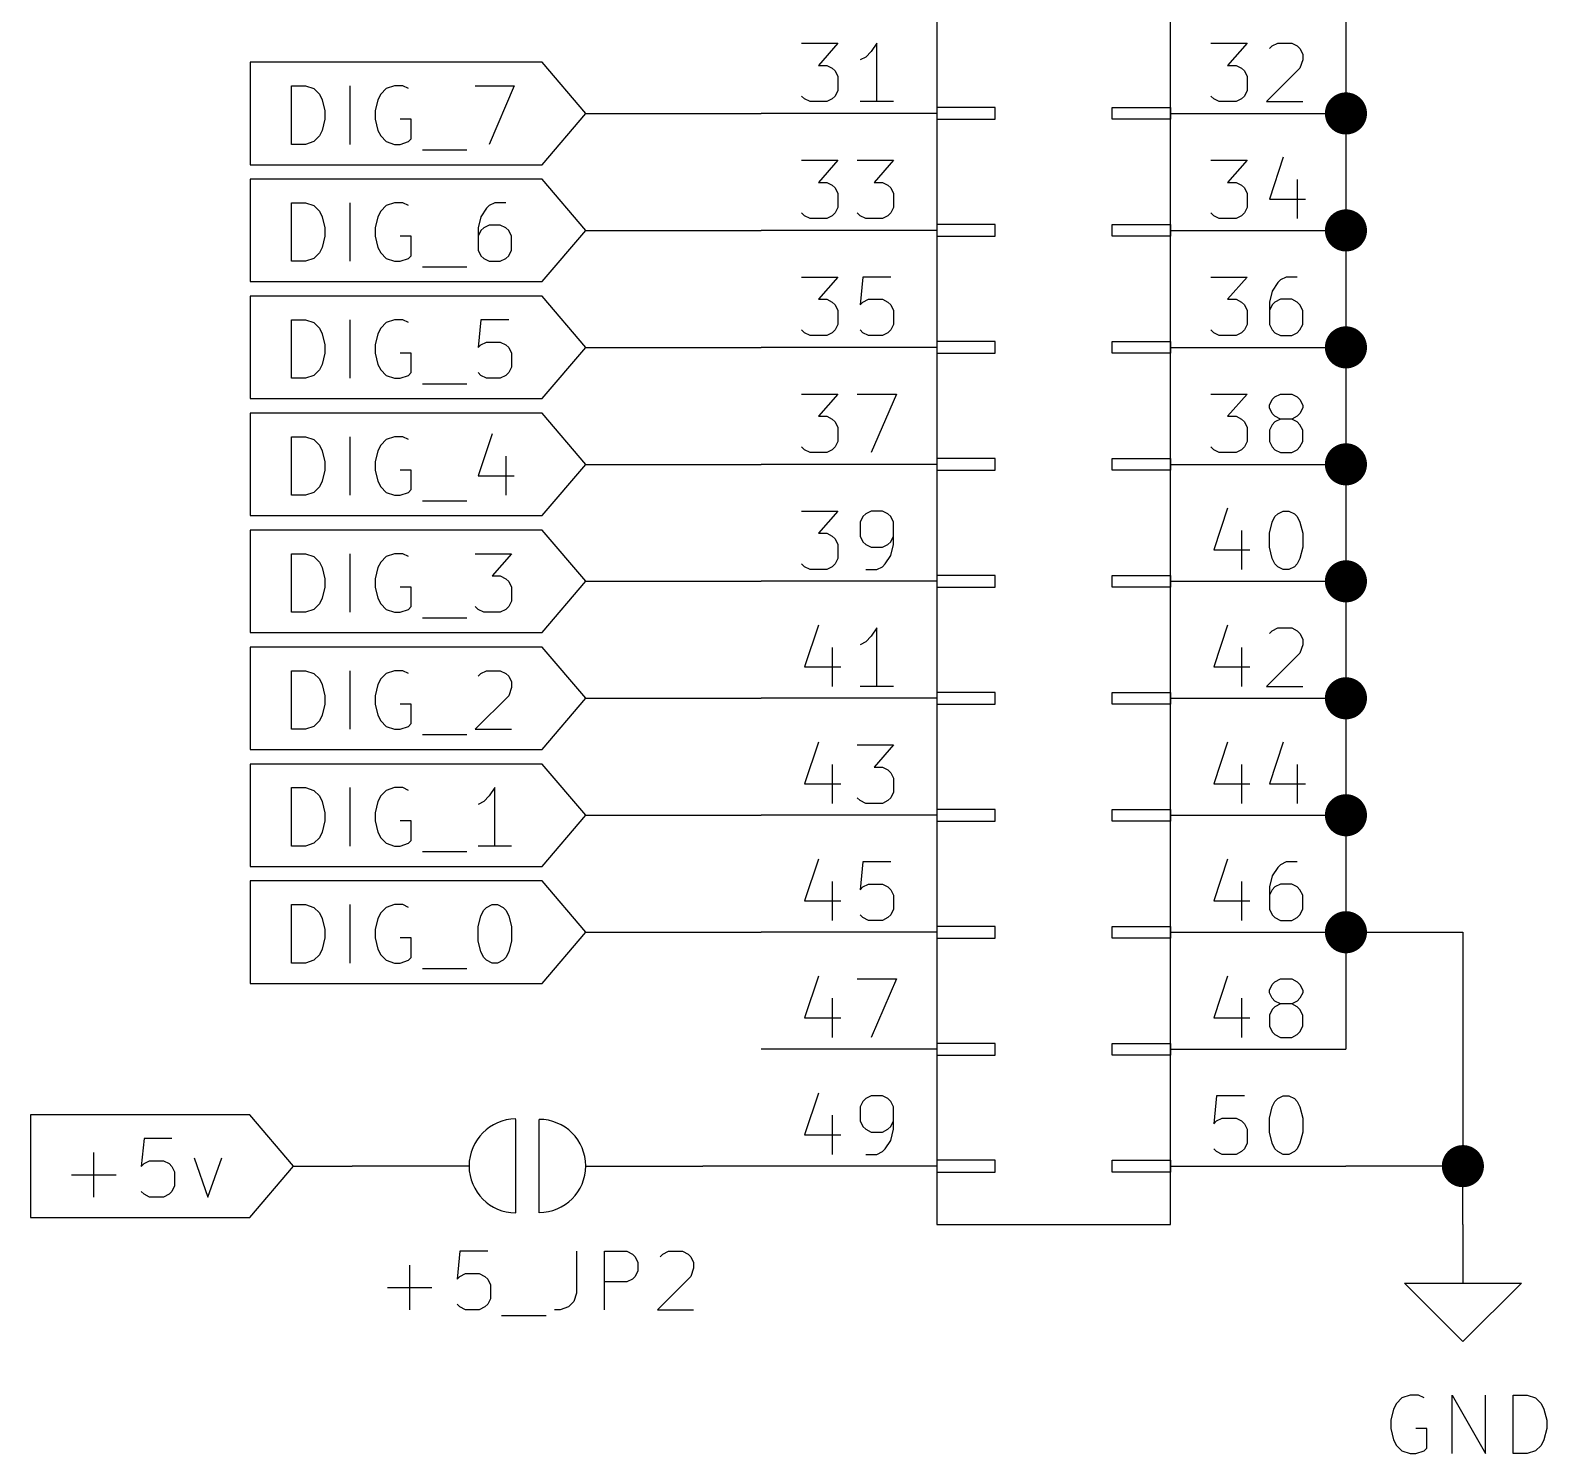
# Model space of a CAD drawing. Extents: x 0.4 to 16.1, y -11.3 to -0.4.
# Drawn here: x 10.565 to 11.862, y -3.956 to -2.739 of the extents above; entities that cross this region are included whole.
import ezdxf

# ---------------------------------------------------------------- set-up
doc = ezdxf.new("R2010")
doc.units = 0
doc.header["$MEASUREMENT"] = 0
for name, color, linetype in [('CYAN2', 4, 'CONTINUOUS'), ('GREEN3', 91, 'CONTINUOUS'), ('LYELLOW', 51, 'CONTINUOUS'), ('RED2', 1, 'CONTINUOUS'), ('RED3', 11, 'CONTINUOUS')]:
    doc.layers.add(name, color=color, linetype=linetype)

msp = doc.modelspace()

# ---------------------------------------------------------------- linework, layer by layer
at = {"layer": 'CYAN2', "linetype": 'CONTINUOUS'}
for p, q in [((10.9321, -3.7828), (10.9298, -3.8066)), ((10.956, -3.7828), (10.9321, -3.7828)), ((11.0321, -3.7828), (11.0321, -3.8185)), ((11.0559, -3.8328), (11.0559, -3.7828)), ((11.0559, -3.7828), (11.075, -3.7828)), ((11.075, -3.7828), (11.0798, -3.7852)), ((11.0798, -3.7852), (11.0821, -3.7876)), ((11.1036, -3.7876), (11.1059, -3.7852)), ((11.1059, -3.7852), (11.1107, -3.7828)), ((11.1107, -3.7828), (11.1226, -3.7828)), ((11.1226, -3.7828), (11.1274, -3.7852)), ((11.1274, -3.7852), (11.1298, -3.7876)), ((10.8893, -3.8328), (10.8893, -3.7947)), ((11.0821, -3.7876), (11.0845, -3.7923)), ((11.0845, -3.7995), (11.0821, -3.8042)), ((11.0845, -3.7923), (11.0845, -3.7995)), ((11.1298, -3.7876), (11.1321, -3.7923)), ((11.1321, -3.7971), (11.1298, -3.8042)), ((11.1321, -3.7923), (11.1321, -3.7971)), ((10.9298, -3.8066), (10.9321, -3.8042)), ((10.9321, -3.8042), (10.9369, -3.8018)), ((10.9369, -3.8018), (10.9488, -3.8018)), ((10.9488, -3.8018), (10.9536, -3.8042)), ((10.9536, -3.8042), (10.956, -3.8066)), ((10.956, -3.8066), (10.9583, -3.8114)), ((10.9583, -3.8114), (10.9583, -3.8233)), ((11.075, -3.809), (11.0559, -3.809)), ((11.0798, -3.8066), (11.075, -3.809)), ((11.0821, -3.8042), (11.0798, -3.8066)), ((11.1298, -3.8042), (11.1012, -3.8328)), ((10.8702, -3.8138), (10.9083, -3.8138)), ((10.9583, -3.8233), (10.956, -3.828)), ((11.0321, -3.8185), (11.0298, -3.8257)), ((10.9321, -3.8304), (10.9298, -3.828)), ((10.9369, -3.8328), (10.9321, -3.8304)), ((10.9488, -3.8328), (10.9369, -3.8328)), ((10.9536, -3.8304), (10.9488, -3.8328)), ((10.956, -3.828), (10.9536, -3.8304)), ((10.9679, -3.8376), (11.006, -3.8376)), ((11.0179, -3.8328), (11.0131, -3.8328)), ((11.025, -3.8304), (11.0179, -3.8328)), ((11.0298, -3.8257), (11.025, -3.8304)), ((11.1012, -3.8328), (11.1321, -3.8328)), ((11.7331, -3.9129), (11.7307, -3.9177)), ((11.7379, -3.9082), (11.7331, -3.9129)), ((11.745, -3.9058), (11.7379, -3.9082)), ((11.7521, -3.9058), (11.745, -3.9058)), ((11.7569, -3.9082), (11.7521, -3.9058)), ((11.7807, -3.9558), (11.7807, -3.9058)), ((11.7807, -3.9058), (11.8093, -3.9558)), ((11.8093, -3.9558), (11.8093, -3.9058)), ((11.8331, -3.9558), (11.8331, -3.9058)), ((11.8331, -3.9058), (11.845, -3.9058)), ((11.845, -3.9058), (11.8521, -3.9082)), ((11.8521, -3.9082), (11.8569, -3.9129)), ((11.8569, -3.9129), (11.8593, -3.9177)), ((11.7307, -3.9177), (11.7283, -3.9272)), ((11.7283, -3.9272), (11.7283, -3.9344)), ((11.8593, -3.9177), (11.8617, -3.9272)), ((11.8617, -3.9272), (11.8617, -3.9344)), ((11.7283, -3.9344), (11.7307, -3.9439)), ((11.7593, -3.9344), (11.7498, -3.9344)), ((11.7593, -3.951), (11.7593, -3.9344)), ((11.8617, -3.9344), (11.8593, -3.9439)), ((11.7307, -3.9439), (11.7331, -3.9487)), ((11.7331, -3.9487), (11.7379, -3.9534)), ((11.7379, -3.9534), (11.745, -3.9558)), ((11.7498, -3.9558), (11.7569, -3.9534)), ((11.7569, -3.9534), (11.7593, -3.951)), ((11.8521, -3.9534), (11.845, -3.9558)), ((11.8569, -3.9487), (11.8521, -3.9534)), ((11.8593, -3.9439), (11.8569, -3.9487)), ((11.745, -3.9558), (11.7498, -3.9558)), ((11.845, -3.9558), (11.8331, -3.9558))]:
    msp.add_line(p, q, dxfattribs=at)
at = {"layer": 'GREEN3', "linetype": 'CONTINUOUS'}
for p, q in [((11.69, -2.71), (11.69, -2.81)), ((11.04, -2.81), (11.19, -2.81)), ((11.69, -2.81), (11.69, -2.91)), ((11.04, -2.91), (11.19, -2.91)), ((11.69, -2.91), (11.69, -3.01)), ((11.04, -3.01), (11.19, -3.01)), ((11.69, -3.01), (11.69, -3.11)), ((11.04, -3.11), (11.19, -3.11)), ((11.69, -3.11), (11.69, -3.21)), ((11.04, -3.21), (11.19, -3.21)), ((11.69, -3.21), (11.69, -3.31)), ((11.04, -3.31), (11.19, -3.31)), ((11.69, -3.31), (11.69, -3.41)), ((11.04, -3.41), (11.19, -3.41)), ((11.69, -3.41), (11.69, -3.51)), ((11.04, -3.51), (11.19, -3.51)), ((11.69, -3.51), (11.79, -3.51)), ((11.69, -3.51), (11.69, -3.61)), ((11.79, -3.51), (11.79, -3.71)), ((10.79, -3.71), (10.84, -3.71)), ((11.19, -3.71), (11.14, -3.71)), ((11.79, -3.71), (11.69, -3.71)), ((11.79, -3.76), (11.79, -3.71))]:
    msp.add_line(p, q, dxfattribs=at)
at = {"layer": 'GREEN3', "const_width": 0.018}
for points in [[(11.681, -2.81, 1), (11.699, -2.81, 1)], [(11.681, -2.91, 1), (11.699, -2.91, 1)], [(11.681, -3.01, 1), (11.699, -3.01, 1)], [(11.681, -3.11, 1), (11.699, -3.11, 1)], [(11.681, -3.21, 1), (11.699, -3.21, 1)], [(11.681, -3.31, 1), (11.699, -3.31, 1)], [(11.681, -3.41, 1), (11.699, -3.41, 1)], [(11.681, -3.51, 1), (11.699, -3.51, 1)], [(11.781, -3.71, 1), (11.799, -3.71, 1)]]:
    msp.add_lwpolyline(points, format="xyb", close=True, dxfattribs=at)
at = {"layer": 'LYELLOW', "linetype": 'CONTINUOUS'}
for p, q in [((11.34, -1.26), (11.34, -3.76)), ((11.54, -3.76), (11.54, -1.26)), ((11.34, -3.76), (11.54, -3.76))]:
    msp.add_line(p, q, dxfattribs=at)
at = {"layer": 'RED2', "linetype": 'CONTINUOUS'}
for p, q in [((11.34, -1.26), (11.34, -3.76)), ((11.54, -3.76), (11.54, -1.26)), ((11.0025, -2.7662), (10.753, -2.7662)), ((10.753, -2.7662), (10.753, -2.81)), ((11.04, -2.81), (11.0025, -2.7662)), ((10.7883, -2.8364), (10.7883, -2.7864)), ((10.7883, -2.7864), (10.8002, -2.7864)), ((10.8002, -2.7864), (10.8073, -2.7888)), ((10.8383, -2.8364), (10.8383, -2.7864)), ((10.8764, -2.7864), (10.8692, -2.7888)), ((10.8835, -2.7864), (10.8764, -2.7864)), ((10.8883, -2.7888), (10.8835, -2.7864)), ((10.9454, -2.7864), (10.9787, -2.7864)), ((10.9787, -2.7864), (10.9573, -2.8364)), ((10.8073, -2.7888), (10.8121, -2.7935)), ((10.8121, -2.7935), (10.8145, -2.7983)), ((10.8145, -2.7983), (10.8168, -2.8078)), ((10.8621, -2.7983), (10.8597, -2.8078)), ((10.8645, -2.7935), (10.8621, -2.7983)), ((10.8692, -2.7888), (10.8645, -2.7935)), ((10.753, -2.81), (10.753, -2.8538)), ((10.8168, -2.8078), (10.8168, -2.8149)), ((10.8597, -2.8078), (10.8597, -2.8149)), ((11.0025, -2.8538), (11.04, -2.81)), ((11.34, -2.81), (11.19, -2.81)), ((11.34, -2.805), (11.34, -2.815)), ((11.39, -2.805), (11.34, -2.805)), ((11.39, -2.815), (11.39, -2.805)), ((11.49, -2.815), (11.49, -2.805)), ((11.49, -2.805), (11.54, -2.805)), ((11.54, -2.805), (11.54, -2.815)), ((11.54, -2.81), (11.69, -2.81)), ((10.8145, -2.8245), (10.8121, -2.8292)), ((10.8168, -2.8149), (10.8145, -2.8245)), ((10.8597, -2.8149), (10.8621, -2.8245)), ((10.8621, -2.8245), (10.8645, -2.8292)), ((10.8906, -2.8149), (10.8811, -2.8149)), ((10.8906, -2.8316), (10.8906, -2.8149)), ((11.34, -2.815), (11.39, -2.815)), ((11.54, -2.815), (11.49, -2.815)), ((10.8002, -2.8364), (10.7883, -2.8364)), ((10.8073, -2.834), (10.8002, -2.8364)), ((10.8121, -2.8292), (10.8073, -2.834)), ((10.8645, -2.8292), (10.8692, -2.834)), ((10.8692, -2.834), (10.8764, -2.8364)), ((10.8764, -2.8364), (10.8811, -2.8364)), ((10.8811, -2.8364), (10.8883, -2.834)), ((10.8883, -2.834), (10.8906, -2.8316)), ((10.9002, -2.8411), (10.9383, -2.8411)), ((10.753, -2.8538), (11.0025, -2.8538)), ((11.0025, -2.8662), (10.753, -2.8662)), ((10.753, -2.8662), (10.753, -2.91)), ((11.04, -2.91), (11.0025, -2.8662)), ((10.7883, -2.9364), (10.7883, -2.8864)), ((10.7883, -2.8864), (10.8002, -2.8864)), ((10.8002, -2.8864), (10.8073, -2.8888)), ((10.8073, -2.8888), (10.8121, -2.8935)), ((10.8383, -2.9364), (10.8383, -2.8864)), ((10.8692, -2.8888), (10.8645, -2.8935)), ((10.8764, -2.8864), (10.8692, -2.8888)), ((10.8835, -2.8864), (10.8764, -2.8864)), ((10.8883, -2.8888), (10.8835, -2.8864)), ((10.9549, -2.8911), (10.9502, -2.8983)), ((10.9573, -2.8888), (10.9549, -2.8911)), ((10.9621, -2.8864), (10.9573, -2.8888)), ((10.9716, -2.8864), (10.9621, -2.8864)), ((10.8121, -2.8935), (10.8145, -2.8983)), ((10.8145, -2.8983), (10.8168, -2.9078)), ((10.8621, -2.8983), (10.8597, -2.9078)), ((10.8645, -2.8935), (10.8621, -2.8983)), ((10.9502, -2.8983), (10.9478, -2.9078)), ((10.753, -2.91), (10.753, -2.9538)), ((10.8168, -2.9149), (10.8145, -2.9245)), ((10.8168, -2.9078), (10.8168, -2.9149)), ((10.8597, -2.9078), (10.8597, -2.9149)), ((10.8597, -2.9149), (10.8621, -2.9245)), ((10.8906, -2.9149), (10.8811, -2.9149)), ((10.8906, -2.9316), (10.8906, -2.9149)), ((10.9478, -2.9078), (10.9478, -2.9269)), ((10.9502, -2.9102), (10.9478, -2.9149)), ((10.9526, -2.9078), (10.9502, -2.9102)), ((10.9573, -2.9054), (10.9526, -2.9078)), ((10.9668, -2.9054), (10.9573, -2.9054)), ((10.9716, -2.9078), (10.9668, -2.9054)), ((10.974, -2.9102), (10.9716, -2.9078)), ((10.9764, -2.9149), (10.974, -2.9102)), ((10.9764, -2.9269), (10.9764, -2.9149)), ((11.0025, -2.9538), (11.04, -2.91)), ((11.34, -2.91), (11.19, -2.91)), ((11.34, -2.905), (11.34, -2.915)), ((11.39, -2.905), (11.34, -2.905)), ((11.34, -2.915), (11.39, -2.915)), ((11.39, -2.915), (11.39, -2.905)), ((11.49, -2.915), (11.49, -2.905)), ((11.49, -2.905), (11.54, -2.905)), ((11.54, -2.915), (11.49, -2.915)), ((11.54, -2.905), (11.54, -2.915)), ((11.54, -2.91), (11.69, -2.91)), ((10.8121, -2.9292), (10.8073, -2.934)), ((10.8145, -2.9245), (10.8121, -2.9292)), ((10.8621, -2.9245), (10.8645, -2.9292)), ((10.8645, -2.9292), (10.8692, -2.934)), ((10.9478, -2.9269), (10.9502, -2.9316)), ((10.974, -2.9316), (10.9764, -2.9269)), ((10.8002, -2.9364), (10.7883, -2.9364)), ((10.8073, -2.934), (10.8002, -2.9364)), ((10.8692, -2.934), (10.8764, -2.9364)), ((10.8764, -2.9364), (10.8811, -2.9364)), ((10.8811, -2.9364), (10.8883, -2.934)), ((10.8883, -2.934), (10.8906, -2.9316)), ((10.9002, -2.9411), (10.9383, -2.9411)), ((10.9502, -2.9316), (10.9526, -2.934)), ((10.9526, -2.934), (10.9573, -2.9364)), ((10.9573, -2.9364), (10.9668, -2.9364)), ((10.9668, -2.9364), (10.9716, -2.934)), ((10.9716, -2.934), (10.974, -2.9316)), ((10.753, -2.9538), (11.0025, -2.9538)), ((11.0025, -2.9662), (10.753, -2.9662)), ((10.753, -2.9662), (10.753, -3.01)), ((11.04, -3.01), (11.0025, -2.9662)), ((10.7883, -3.0364), (10.7883, -2.9864)), ((10.7883, -2.9864), (10.8002, -2.9864)), ((10.8002, -2.9864), (10.8073, -2.9888)), ((10.8073, -2.9888), (10.8121, -2.9935)), ((10.8121, -2.9935), (10.8145, -2.9983)), ((10.8383, -3.0364), (10.8383, -2.9864)), ((10.8645, -2.9935), (10.8621, -2.9983)), ((10.8692, -2.9888), (10.8645, -2.9935)), ((10.8764, -2.9864), (10.8692, -2.9888)), ((10.8835, -2.9864), (10.8764, -2.9864)), ((10.8883, -2.9888), (10.8835, -2.9864)), ((10.9502, -2.9864), (10.9478, -3.0102)), ((10.974, -2.9864), (10.9502, -2.9864)), ((10.8145, -2.9983), (10.8168, -3.0078)), ((10.8168, -3.0078), (10.8168, -3.0149)), ((10.8621, -2.9983), (10.8597, -3.0078)), ((10.8597, -3.0078), (10.8597, -3.0149)), ((10.9478, -3.0102), (10.9502, -3.0078)), ((10.9502, -3.0078), (10.9549, -3.0054)), ((10.9549, -3.0054), (10.9668, -3.0054)), ((10.9668, -3.0054), (10.9716, -3.0078)), ((10.9716, -3.0078), (10.974, -3.0102)), ((11.34, -3.005), (11.34, -3.015)), ((11.39, -3.005), (11.34, -3.005)), ((11.39, -3.015), (11.39, -3.005)), ((11.49, -3.015), (11.49, -3.005)), ((11.49, -3.005), (11.54, -3.005)), ((11.54, -3.005), (11.54, -3.015)), ((10.753, -3.01), (10.753, -3.0538)), ((10.8168, -3.0149), (10.8145, -3.0245)), ((10.8597, -3.0149), (10.8621, -3.0245)), ((10.8906, -3.0149), (10.8811, -3.0149)), ((10.8906, -3.0316), (10.8906, -3.0149)), ((10.974, -3.0102), (10.9764, -3.0149)), ((10.9764, -3.0149), (10.9764, -3.0269)), ((11.0025, -3.0538), (11.04, -3.01)), ((11.34, -3.01), (11.19, -3.01)), ((11.34, -3.015), (11.39, -3.015)), ((11.54, -3.015), (11.49, -3.015)), ((11.54, -3.01), (11.69, -3.01)), ((10.8073, -3.034), (10.8002, -3.0364)), ((10.8121, -3.0292), (10.8073, -3.034)), ((10.8145, -3.0245), (10.8121, -3.0292)), ((10.8621, -3.0245), (10.8645, -3.0292)), ((10.8645, -3.0292), (10.8692, -3.034)), ((10.8692, -3.034), (10.8764, -3.0364)), ((10.8811, -3.0364), (10.8883, -3.034)), ((10.8883, -3.034), (10.8906, -3.0316)), ((10.9502, -3.034), (10.9478, -3.0316)), ((10.9549, -3.0364), (10.9502, -3.034)), ((10.9716, -3.034), (10.9668, -3.0364)), ((10.974, -3.0316), (10.9716, -3.034)), ((10.9764, -3.0269), (10.974, -3.0316)), ((10.8002, -3.0364), (10.7883, -3.0364)), ((10.8764, -3.0364), (10.8811, -3.0364)), ((10.9002, -3.0411), (10.9383, -3.0411)), ((10.9668, -3.0364), (10.9549, -3.0364)), ((10.753, -3.0538), (11.0025, -3.0538)), ((11.0025, -3.0662), (10.753, -3.0662)), ((10.753, -3.0662), (10.753, -3.11)), ((11.04, -3.11), (11.0025, -3.0662)), ((10.7883, -3.1364), (10.7883, -3.0864)), ((10.7883, -3.0864), (10.8002, -3.0864)), ((10.8002, -3.0864), (10.8073, -3.0888)), ((10.8383, -3.1364), (10.8383, -3.0864)), ((10.8764, -3.0864), (10.8692, -3.0888)), ((10.8835, -3.0864), (10.8764, -3.0864)), ((10.8883, -3.0888), (10.8835, -3.0864)), ((10.9597, -3.084), (10.9478, -3.1197)), ((10.8073, -3.0888), (10.8121, -3.0935)), ((10.8121, -3.0935), (10.8145, -3.0983)), ((10.8145, -3.0983), (10.8168, -3.1078)), ((10.8621, -3.0983), (10.8597, -3.1078)), ((10.8645, -3.0935), (10.8621, -3.0983)), ((10.8692, -3.0888), (10.8645, -3.0935)), ((10.753, -3.11), (10.753, -3.1538)), ((10.8168, -3.1078), (10.8168, -3.1149)), ((10.8597, -3.1078), (10.8597, -3.1149)), ((10.9716, -3.103), (10.9716, -3.1364)), ((11.0025, -3.1538), (11.04, -3.11)), ((11.34, -3.11), (11.19, -3.11)), ((11.34, -3.105), (11.34, -3.115)), ((11.39, -3.105), (11.34, -3.105)), ((11.39, -3.115), (11.39, -3.105)), ((11.49, -3.115), (11.49, -3.105)), ((11.49, -3.105), (11.54, -3.105)), ((11.54, -3.105), (11.54, -3.115)), ((11.54, -3.11), (11.69, -3.11)), ((10.8145, -3.1245), (10.8121, -3.1292)), ((10.8168, -3.1149), (10.8145, -3.1245)), ((10.8597, -3.1149), (10.8621, -3.1245)), ((10.8621, -3.1245), (10.8645, -3.1292)), ((10.8906, -3.1149), (10.8811, -3.1149)), ((10.8906, -3.1316), (10.8906, -3.1149)), ((10.9478, -3.1197), (10.9787, -3.1197)), ((11.34, -3.115), (11.39, -3.115)), ((11.54, -3.115), (11.49, -3.115)), ((10.8002, -3.1364), (10.7883, -3.1364)), ((10.8073, -3.134), (10.8002, -3.1364)), ((10.8121, -3.1292), (10.8073, -3.134)), ((10.8645, -3.1292), (10.8692, -3.134)), ((10.8692, -3.134), (10.8764, -3.1364)), ((10.8764, -3.1364), (10.8811, -3.1364)), ((10.8811, -3.1364), (10.8883, -3.134)), ((10.8883, -3.134), (10.8906, -3.1316)), ((10.9002, -3.1411), (10.9383, -3.1411)), ((10.753, -3.1538), (11.0025, -3.1538)), ((11.0025, -3.1662), (10.753, -3.1662)), ((10.753, -3.1662), (10.753, -3.21)), ((11.04, -3.21), (11.0025, -3.1662)), ((10.7883, -3.2364), (10.7883, -3.1864)), ((10.7883, -3.1864), (10.8002, -3.1864)), ((10.8002, -3.1864), (10.8073, -3.1888)), ((10.8073, -3.1888), (10.8121, -3.1935)), ((10.8383, -3.2364), (10.8383, -3.1864)), ((10.8692, -3.1888), (10.8645, -3.1935)), ((10.8764, -3.1864), (10.8692, -3.1888)), ((10.8835, -3.1864), (10.8764, -3.1864)), ((10.8883, -3.1888), (10.8835, -3.1864)), ((10.9454, -3.1864), (10.9764, -3.1864)), ((10.9764, -3.1864), (10.9597, -3.2054)), ((10.8121, -3.1935), (10.8145, -3.1983)), ((10.8145, -3.1983), (10.8168, -3.2078)), ((10.8621, -3.1983), (10.8597, -3.2078)), ((10.8645, -3.1935), (10.8621, -3.1983)), ((10.753, -3.21), (10.753, -3.2538)), ((10.8168, -3.2149), (10.8145, -3.2245)), ((10.8168, -3.2078), (10.8168, -3.2149)), ((10.8597, -3.2078), (10.8597, -3.2149)), ((10.8597, -3.2149), (10.8621, -3.2245)), ((10.8906, -3.2149), (10.8811, -3.2149)), ((10.8906, -3.2316), (10.8906, -3.2149)), ((10.9597, -3.2054), (10.9668, -3.2054)), ((10.9668, -3.2054), (10.9716, -3.2078)), ((10.9716, -3.2078), (10.974, -3.2102)), ((10.974, -3.2102), (10.9764, -3.2149)), ((10.9764, -3.2149), (10.9764, -3.2269)), ((11.0025, -3.2538), (11.04, -3.21)), ((11.34, -3.21), (11.19, -3.21)), ((11.34, -3.205), (11.34, -3.215)), ((11.39, -3.205), (11.34, -3.205)), ((11.34, -3.215), (11.39, -3.215)), ((11.39, -3.215), (11.39, -3.205)), ((11.49, -3.215), (11.49, -3.205)), ((11.49, -3.205), (11.54, -3.205)), ((11.54, -3.215), (11.49, -3.215)), ((11.54, -3.205), (11.54, -3.215)), ((11.54, -3.21), (11.69, -3.21)), ((10.8145, -3.2245), (10.8121, -3.2292)), ((10.8621, -3.2245), (10.8645, -3.2292)), ((10.9764, -3.2269), (10.974, -3.2316)), ((10.8002, -3.2364), (10.7883, -3.2364)), ((10.8073, -3.234), (10.8002, -3.2364)), ((10.8121, -3.2292), (10.8073, -3.234)), ((10.8645, -3.2292), (10.8692, -3.234)), ((10.8692, -3.234), (10.8764, -3.2364)), ((10.8764, -3.2364), (10.8811, -3.2364)), ((10.8811, -3.2364), (10.8883, -3.234)), ((10.8883, -3.234), (10.8906, -3.2316)), ((10.9002, -3.2411), (10.9383, -3.2411)), ((10.9478, -3.234), (10.9454, -3.2316)), ((10.9526, -3.2364), (10.9478, -3.234)), ((10.9668, -3.2364), (10.9526, -3.2364)), ((10.9716, -3.234), (10.9668, -3.2364)), ((10.974, -3.2316), (10.9716, -3.234)), ((10.753, -3.2538), (11.0025, -3.2538)), ((11.0025, -3.2662), (10.753, -3.2662)), ((10.753, -3.2662), (10.753, -3.31)), ((11.04, -3.31), (11.0025, -3.2662)), ((10.7883, -3.3364), (10.7883, -3.2864)), ((10.7883, -3.2864), (10.8002, -3.2864)), ((10.8002, -3.2864), (10.8073, -3.2888)), ((10.8073, -3.2888), (10.8121, -3.2935)), ((10.8121, -3.2935), (10.8145, -3.2983)), ((10.8383, -3.3364), (10.8383, -3.2864)), ((10.8645, -3.2935), (10.8621, -3.2983)), ((10.8692, -3.2888), (10.8645, -3.2935)), ((10.8764, -3.2864), (10.8692, -3.2888)), ((10.8835, -3.2864), (10.8764, -3.2864)), ((10.8883, -3.2888), (10.8835, -3.2864)), ((10.9478, -3.2911), (10.9502, -3.2888)), ((10.9502, -3.2888), (10.9549, -3.2864)), ((10.9549, -3.2864), (10.9668, -3.2864)), ((10.9668, -3.2864), (10.9716, -3.2888)), ((10.9716, -3.2888), (10.974, -3.2911)), ((10.974, -3.2911), (10.9764, -3.2959)), ((10.8145, -3.2983), (10.8168, -3.3078)), ((10.8621, -3.2983), (10.8597, -3.3078)), ((10.9764, -3.3007), (10.974, -3.3078)), ((10.9764, -3.2959), (10.9764, -3.3007)), ((11.34, -3.305), (11.34, -3.315)), ((11.39, -3.305), (11.34, -3.305)), ((11.39, -3.315), (11.39, -3.305)), ((11.49, -3.315), (11.49, -3.305)), ((11.49, -3.305), (11.54, -3.305)), ((11.54, -3.305), (11.54, -3.315)), ((10.753, -3.31), (10.753, -3.3538)), ((10.8168, -3.3149), (10.8145, -3.3245)), ((10.8168, -3.3078), (10.8168, -3.3149)), ((10.8597, -3.3078), (10.8597, -3.3149)), ((10.8597, -3.3149), (10.8621, -3.3245)), ((10.8906, -3.3149), (10.8811, -3.3149)), ((10.8906, -3.3316), (10.8906, -3.3149)), ((10.974, -3.3078), (10.9454, -3.3364)), ((11.0025, -3.3538), (11.04, -3.31)), ((11.34, -3.31), (11.19, -3.31)), ((11.34, -3.315), (11.39, -3.315)), ((11.54, -3.315), (11.49, -3.315)), ((11.54, -3.31), (11.69, -3.31)), ((10.8121, -3.3292), (10.8073, -3.334)), ((10.8145, -3.3245), (10.8121, -3.3292)), ((10.8621, -3.3245), (10.8645, -3.3292)), ((10.8645, -3.3292), (10.8692, -3.334)), ((10.8883, -3.334), (10.8906, -3.3316)), ((10.8002, -3.3364), (10.7883, -3.3364)), ((10.8073, -3.334), (10.8002, -3.3364)), ((10.8692, -3.334), (10.8764, -3.3364)), ((10.8764, -3.3364), (10.8811, -3.3364)), ((10.8811, -3.3364), (10.8883, -3.334)), ((10.9002, -3.3411), (10.9383, -3.3411)), ((10.9454, -3.3364), (10.9764, -3.3364)), ((10.753, -3.3538), (11.0025, -3.3538)), ((11.0025, -3.3662), (10.753, -3.3662)), ((10.753, -3.3662), (10.753, -3.41)), ((11.04, -3.41), (11.0025, -3.3662)), ((10.7883, -3.4364), (10.7883, -3.3864)), ((10.7883, -3.3864), (10.8002, -3.3864)), ((10.8002, -3.3864), (10.8073, -3.3888)), ((10.8073, -3.3888), (10.8121, -3.3935)), ((10.8121, -3.3935), (10.8145, -3.3983)), ((10.8383, -3.4364), (10.8383, -3.3864)), ((10.8645, -3.3935), (10.8621, -3.3983)), ((10.8692, -3.3888), (10.8645, -3.3935)), ((10.8764, -3.3864), (10.8692, -3.3888)), ((10.8835, -3.3864), (10.8764, -3.3864)), ((10.8883, -3.3888), (10.8835, -3.3864)), ((10.9573, -3.3935), (10.9526, -3.3983)), ((10.9621, -3.3864), (10.9573, -3.3935)), ((10.9621, -3.4364), (10.9621, -3.3864)), ((10.753, -3.41), (10.753, -3.4538)), ((10.8145, -3.3983), (10.8168, -3.4078)), ((10.8168, -3.4078), (10.8168, -3.4149)), ((10.8621, -3.3983), (10.8597, -3.4078)), ((10.8597, -3.4078), (10.8597, -3.4149)), ((10.9526, -3.3983), (10.9478, -3.4007)), ((11.0025, -3.4538), (11.04, -3.41)), ((11.34, -3.41), (11.19, -3.41)), ((11.34, -3.405), (11.34, -3.415)), ((11.39, -3.405), (11.34, -3.405)), ((11.39, -3.415), (11.39, -3.405)), ((11.49, -3.415), (11.49, -3.405)), ((11.49, -3.405), (11.54, -3.405)), ((11.54, -3.405), (11.54, -3.415)), ((11.54, -3.41), (11.69, -3.41)), ((10.8168, -3.4149), (10.8145, -3.4245)), ((10.8597, -3.4149), (10.8621, -3.4245)), ((10.8906, -3.4149), (10.8811, -3.4149)), ((10.8906, -3.4316), (10.8906, -3.4149)), ((11.34, -3.415), (11.39, -3.415)), ((11.54, -3.415), (11.49, -3.415)), ((10.8002, -3.4364), (10.7883, -3.4364)), ((10.8073, -3.434), (10.8002, -3.4364)), ((10.8121, -3.4292), (10.8073, -3.434)), ((10.8145, -3.4245), (10.8121, -3.4292)), ((10.8621, -3.4245), (10.8645, -3.4292)), ((10.8645, -3.4292), (10.8692, -3.434)), ((10.8692, -3.434), (10.8764, -3.4364)), ((10.8764, -3.4364), (10.8811, -3.4364)), ((10.8811, -3.4364), (10.8883, -3.434)), ((10.8883, -3.434), (10.8906, -3.4316)), ((10.9764, -3.4364), (10.9478, -3.4364)), ((10.9002, -3.4411), (10.9383, -3.4411)), ((10.753, -3.4538), (11.0025, -3.4538)), ((11.0025, -3.4662), (10.753, -3.4662)), ((10.753, -3.4662), (10.753, -3.51)), ((11.04, -3.51), (11.0025, -3.4662)), ((10.7883, -3.5364), (10.7883, -3.4864)), ((10.7883, -3.4864), (10.8002, -3.4864)), ((10.8002, -3.4864), (10.8073, -3.4888)), ((10.8383, -3.5364), (10.8383, -3.4864)), ((10.8764, -3.4864), (10.8692, -3.4888)), ((10.8835, -3.4864), (10.8764, -3.4864)), ((10.8883, -3.4888), (10.8835, -3.4864)), ((10.9549, -3.4888), (10.9597, -3.4864)), ((10.9597, -3.4864), (10.9645, -3.4864)), ((10.9645, -3.4864), (10.9692, -3.4888)), ((10.8073, -3.4888), (10.8121, -3.4935)), ((10.8121, -3.4935), (10.8145, -3.4983)), ((10.8145, -3.4983), (10.8168, -3.5078)), ((10.8621, -3.4983), (10.8597, -3.5078)), ((10.8645, -3.4935), (10.8621, -3.4983)), ((10.8692, -3.4888), (10.8645, -3.4935)), ((10.9478, -3.5054), (10.9502, -3.4959)), ((10.9502, -3.4959), (10.9526, -3.4911)), ((10.9526, -3.4911), (10.9549, -3.4888)), ((10.9692, -3.4888), (10.9716, -3.4911)), ((10.9716, -3.4911), (10.974, -3.4959)), ((10.974, -3.4959), (10.9764, -3.5054)), ((10.753, -3.51), (10.753, -3.5538)), ((10.8168, -3.5078), (10.8168, -3.5149)), ((10.8597, -3.5078), (10.8597, -3.5149)), ((10.9478, -3.5173), (10.9478, -3.5054)), ((10.9764, -3.5054), (10.9764, -3.5173)), ((11.0025, -3.5538), (11.04, -3.51)), ((11.34, -3.51), (11.19, -3.51)), ((11.34, -3.505), (11.34, -3.515)), ((11.39, -3.505), (11.34, -3.505)), ((11.39, -3.515), (11.39, -3.505)), ((11.49, -3.515), (11.49, -3.505)), ((11.49, -3.505), (11.54, -3.505)), ((11.54, -3.505), (11.54, -3.515)), ((11.54, -3.51), (11.69, -3.51)), ((10.8145, -3.5245), (10.8121, -3.5292)), ((10.8168, -3.5149), (10.8145, -3.5245)), ((10.8597, -3.5149), (10.8621, -3.5245)), ((10.8621, -3.5245), (10.8645, -3.5292)), ((10.8906, -3.5149), (10.8811, -3.5149)), ((10.8906, -3.5316), (10.8906, -3.5149)), ((10.9502, -3.5269), (10.9478, -3.5173)), ((10.9526, -3.5316), (10.9502, -3.5269)), ((10.974, -3.5269), (10.9716, -3.5316)), ((10.9764, -3.5173), (10.974, -3.5269)), ((11.34, -3.515), (11.39, -3.515)), ((11.54, -3.515), (11.49, -3.515)), ((10.8002, -3.5364), (10.7883, -3.5364)), ((10.8073, -3.534), (10.8002, -3.5364)), ((10.8121, -3.5292), (10.8073, -3.534)), ((10.8645, -3.5292), (10.8692, -3.534)), ((10.8692, -3.534), (10.8764, -3.5364)), ((10.8764, -3.5364), (10.8811, -3.5364)), ((10.8811, -3.5364), (10.8883, -3.534)), ((10.8883, -3.534), (10.8906, -3.5316)), ((10.9549, -3.534), (10.9526, -3.5316)), ((10.9597, -3.5364), (10.9549, -3.534)), ((10.9645, -3.5364), (10.9597, -3.5364)), ((10.9692, -3.534), (10.9645, -3.5364)), ((10.9716, -3.5316), (10.9692, -3.534)), ((10.9002, -3.5411), (10.9383, -3.5411)), ((10.753, -3.5538), (11.0025, -3.5538)), ((11.34, -3.605), (11.34, -3.615)), ((11.39, -3.605), (11.34, -3.605)), ((11.39, -3.615), (11.39, -3.605)), ((11.49, -3.615), (11.49, -3.605)), ((11.49, -3.605), (11.54, -3.605)), ((11.54, -3.605), (11.54, -3.615)), ((11.34, -3.61), (11.19, -3.61)), ((11.34, -3.615), (11.39, -3.615)), ((11.54, -3.615), (11.49, -3.615)), ((11.54, -3.61), (11.69, -3.61)), ((10.7525, -3.6662), (10.5649, -3.6662)), ((10.5649, -3.6662), (10.5649, -3.71)), ((10.79, -3.71), (10.7525, -3.6662)), ((10.98, -3.75), (10.98, -3.67)), ((11, -3.75), (11, -3.67)), ((10.6621, -3.6864), (10.6597, -3.7102)), ((10.6859, -3.6864), (10.6621, -3.6864)), ((10.6192, -3.7364), (10.6192, -3.6983)), ((10.6597, -3.7102), (10.6621, -3.7078)), ((10.6621, -3.7078), (10.6668, -3.7054)), ((10.6668, -3.7054), (10.6787, -3.7054)), ((10.6787, -3.7054), (10.6835, -3.7078)), ((10.6835, -3.7078), (10.6859, -3.7102)), ((10.7049, -3.703), (10.7168, -3.7364)), ((10.7168, -3.7364), (10.7287, -3.703)), ((11.34, -3.705), (11.34, -3.715)), ((11.39, -3.705), (11.34, -3.705)), ((11.39, -3.715), (11.39, -3.705)), ((11.49, -3.715), (11.49, -3.705)), ((11.49, -3.705), (11.54, -3.705)), ((11.54, -3.705), (11.54, -3.715)), ((10.5649, -3.71), (10.5649, -3.7538)), ((10.6002, -3.7173), (10.6383, -3.7173)), ((10.6859, -3.7102), (10.6883, -3.7149)), ((10.6883, -3.7149), (10.6883, -3.7269)), ((10.7525, -3.7538), (10.79, -3.71)), ((10.94, -3.71), (10.84, -3.71)), ((11.04, -3.71), (11.14, -3.71)), ((11.34, -3.71), (11.19, -3.71)), ((11.34, -3.715), (11.39, -3.715)), ((11.54, -3.715), (11.49, -3.715)), ((11.54, -3.71), (11.69, -3.71)), ((10.6621, -3.734), (10.6597, -3.7316)), ((10.6668, -3.7364), (10.6621, -3.734)), ((10.6835, -3.734), (10.6787, -3.7364)), ((10.6859, -3.7316), (10.6835, -3.734)), ((10.6883, -3.7269), (10.6859, -3.7316)), ((10.6787, -3.7364), (10.6668, -3.7364)), ((10.5649, -3.7538), (10.7525, -3.7538)), ((11.34, -3.76), (11.54, -3.76)), ((11.79, -3.76), (11.79, -3.81)), ((11.79, -3.86), (11.74, -3.81)), ((11.74, -3.81), (11.79, -3.81)), ((11.79, -3.81), (11.84, -3.81)), ((11.84, -3.81), (11.79, -3.86))]:
    msp.add_line(p, q, dxfattribs=at)
at = {"layer": 'RED2'}
for centre, radius, start, end in [((10.9803, -3.7098), 0.0402, -269.5471, -90.4494), ((10.9803, -3.7098), 0.0402, -269.5471, -90.4494), ((11, -3.7098), 0.0398, -90, 90), ((11, -3.7098), 0.0398, -90, 90)]:
    msp.add_arc(centre, radius, start, end, dxfattribs=at)
at = {"layer": 'RED3', "linetype": 'CONTINUOUS'}
for p, q in [((11.2245, -2.7499), (11.2555, -2.7499)), ((11.2555, -2.7499), (11.2388, -2.7689)), ((11.2793, -2.7618), (11.2745, -2.7642)), ((11.284, -2.757), (11.2793, -2.7618)), ((11.2888, -2.7499), (11.284, -2.757)), ((11.2888, -2.7999), (11.2888, -2.7499)), ((11.5745, -2.7499), (11.6055, -2.7499)), ((11.6055, -2.7499), (11.5888, -2.7689)), ((11.6245, -2.7546), (11.6269, -2.7523)), ((11.6269, -2.7523), (11.6317, -2.7499)), ((11.6317, -2.7499), (11.6436, -2.7499)), ((11.6436, -2.7499), (11.6483, -2.7523)), ((11.6483, -2.7523), (11.6507, -2.7546)), ((11.6507, -2.7546), (11.6531, -2.7594)), ((11.6531, -2.7594), (11.6531, -2.7642)), ((11.2388, -2.7689), (11.246, -2.7689)), ((11.246, -2.7689), (11.2507, -2.7713)), ((11.2507, -2.7713), (11.2531, -2.7737)), ((11.2531, -2.7737), (11.2555, -2.7784)), ((11.5888, -2.7689), (11.596, -2.7689)), ((11.596, -2.7689), (11.6007, -2.7713)), ((11.6007, -2.7713), (11.6031, -2.7737)), ((11.6031, -2.7737), (11.6055, -2.7784)), ((11.6507, -2.7713), (11.6221, -2.7999)), ((11.6531, -2.7642), (11.6507, -2.7713)), ((11.2555, -2.7784), (11.2555, -2.7904)), ((11.6055, -2.7784), (11.6055, -2.7904)), ((11.2269, -2.7975), (11.2245, -2.7951)), ((11.2317, -2.7999), (11.2269, -2.7975)), ((11.246, -2.7999), (11.2317, -2.7999)), ((11.2507, -2.7975), (11.246, -2.7999)), ((11.2531, -2.7951), (11.2507, -2.7975)), ((11.2555, -2.7904), (11.2531, -2.7951)), ((11.3031, -2.7999), (11.2745, -2.7999)), ((11.5769, -2.7975), (11.5745, -2.7951)), ((11.5817, -2.7999), (11.5769, -2.7975)), ((11.596, -2.7999), (11.5817, -2.7999)), ((11.6007, -2.7975), (11.596, -2.7999)), ((11.6031, -2.7951), (11.6007, -2.7975)), ((11.6055, -2.7904), (11.6031, -2.7951)), ((11.6221, -2.7999), (11.6531, -2.7999)), ((11.2245, -2.8499), (11.2555, -2.8499)), ((11.2555, -2.8499), (11.2388, -2.8689)), ((11.2721, -2.8499), (11.3031, -2.8499)), ((11.3031, -2.8499), (11.2864, -2.8689)), ((11.5745, -2.8499), (11.6055, -2.8499)), ((11.6055, -2.8499), (11.5888, -2.8689)), ((11.6364, -2.8475), (11.6245, -2.8832)), ((11.2388, -2.8689), (11.246, -2.8689)), ((11.246, -2.8689), (11.2507, -2.8713)), ((11.2507, -2.8713), (11.2531, -2.8737)), ((11.2531, -2.8737), (11.2555, -2.8784)), ((11.2555, -2.8784), (11.2555, -2.8904)), ((11.2864, -2.8689), (11.2936, -2.8689)), ((11.2936, -2.8689), (11.2983, -2.8713)), ((11.2983, -2.8713), (11.3007, -2.8737)), ((11.3007, -2.8737), (11.3031, -2.8784)), ((11.3031, -2.8784), (11.3031, -2.8904)), ((11.5888, -2.8689), (11.596, -2.8689)), ((11.596, -2.8689), (11.6007, -2.8713)), ((11.6007, -2.8713), (11.6031, -2.8737)), ((11.6031, -2.8737), (11.6055, -2.8784)), ((11.6055, -2.8784), (11.6055, -2.8904)), ((11.6483, -2.8665), (11.6483, -2.8999)), ((11.2555, -2.8904), (11.2531, -2.8951)), ((11.3031, -2.8904), (11.3007, -2.8951)), ((11.6055, -2.8904), (11.6031, -2.8951)), ((11.6245, -2.8832), (11.6555, -2.8832)), ((11.2269, -2.8975), (11.2245, -2.8951)), ((11.2317, -2.8999), (11.2269, -2.8975)), ((11.246, -2.8999), (11.2317, -2.8999)), ((11.2507, -2.8975), (11.246, -2.8999)), ((11.2531, -2.8951), (11.2507, -2.8975)), ((11.2745, -2.8975), (11.2721, -2.8951)), ((11.2793, -2.8999), (11.2745, -2.8975)), ((11.2936, -2.8999), (11.2793, -2.8999)), ((11.2983, -2.8975), (11.2936, -2.8999)), ((11.3007, -2.8951), (11.2983, -2.8975)), ((11.5769, -2.8975), (11.5745, -2.8951)), ((11.5817, -2.8999), (11.5769, -2.8975)), ((11.596, -2.8999), (11.5817, -2.8999)), ((11.6007, -2.8975), (11.596, -2.8999)), ((11.6031, -2.8951), (11.6007, -2.8975)), ((11.2245, -2.9499), (11.2555, -2.9499)), ((11.2555, -2.9499), (11.2388, -2.9689)), ((11.2769, -2.9499), (11.2745, -2.9737)), ((11.3007, -2.9499), (11.2769, -2.9499)), ((11.5745, -2.9499), (11.6055, -2.9499)), ((11.6055, -2.9499), (11.5888, -2.9689)), ((11.6317, -2.9546), (11.6269, -2.9618)), ((11.634, -2.9523), (11.6317, -2.9546)), ((11.6388, -2.9499), (11.634, -2.9523)), ((11.6483, -2.9499), (11.6388, -2.9499)), ((11.2388, -2.9689), (11.246, -2.9689)), ((11.246, -2.9689), (11.2507, -2.9713)), ((11.2769, -2.9713), (11.2817, -2.9689)), ((11.2817, -2.9689), (11.2936, -2.9689)), ((11.2936, -2.9689), (11.2983, -2.9713)), ((11.5888, -2.9689), (11.596, -2.9689)), ((11.596, -2.9689), (11.6007, -2.9713)), ((11.6269, -2.9618), (11.6245, -2.9713)), ((11.634, -2.9689), (11.6293, -2.9713)), ((11.6436, -2.9689), (11.634, -2.9689)), ((11.6483, -2.9713), (11.6436, -2.9689)), ((11.2507, -2.9713), (11.2531, -2.9737)), ((11.2531, -2.9737), (11.2555, -2.9784)), ((11.2555, -2.9784), (11.2555, -2.9904)), ((11.2745, -2.9737), (11.2769, -2.9713)), ((11.2983, -2.9713), (11.3007, -2.9737)), ((11.3007, -2.9737), (11.3031, -2.9784)), ((11.3031, -2.9784), (11.3031, -2.9904)), ((11.6007, -2.9713), (11.6031, -2.9737)), ((11.6031, -2.9737), (11.6055, -2.9784)), ((11.6055, -2.9784), (11.6055, -2.9904)), ((11.6245, -2.9713), (11.6245, -2.9904)), ((11.6269, -2.9737), (11.6245, -2.9784)), ((11.6293, -2.9713), (11.6269, -2.9737)), ((11.6507, -2.9737), (11.6483, -2.9713)), ((11.6531, -2.9784), (11.6507, -2.9737)), ((11.6531, -2.9904), (11.6531, -2.9784)), ((11.2269, -2.9975), (11.2245, -2.9951)), ((11.2531, -2.9951), (11.2507, -2.9975)), ((11.2555, -2.9904), (11.2531, -2.9951)), ((11.2769, -2.9975), (11.2745, -2.9951)), ((11.3007, -2.9951), (11.2983, -2.9975)), ((11.3031, -2.9904), (11.3007, -2.9951)), ((11.5769, -2.9975), (11.5745, -2.9951)), ((11.6031, -2.9951), (11.6007, -2.9975)), ((11.6055, -2.9904), (11.6031, -2.9951)), ((11.6245, -2.9904), (11.6269, -2.9951)), ((11.6269, -2.9951), (11.6293, -2.9975)), ((11.6483, -2.9975), (11.6507, -2.9951)), ((11.6507, -2.9951), (11.6531, -2.9904)), ((11.2317, -2.9999), (11.2269, -2.9975)), ((11.246, -2.9999), (11.2317, -2.9999)), ((11.2507, -2.9975), (11.246, -2.9999)), ((11.2817, -2.9999), (11.2769, -2.9975)), ((11.2936, -2.9999), (11.2817, -2.9999)), ((11.2983, -2.9975), (11.2936, -2.9999)), ((11.5817, -2.9999), (11.5769, -2.9975)), ((11.596, -2.9999), (11.5817, -2.9999)), ((11.6007, -2.9975), (11.596, -2.9999)), ((11.6293, -2.9975), (11.634, -2.9999)), ((11.634, -2.9999), (11.6436, -2.9999)), ((11.6436, -2.9999), (11.6483, -2.9975)), ((11.2245, -3.0499), (11.2555, -3.0499)), ((11.2555, -3.0499), (11.2388, -3.0689)), ((11.2721, -3.0499), (11.3055, -3.0499)), ((11.3055, -3.0499), (11.284, -3.0999)), ((11.5745, -3.0499), (11.6055, -3.0499)), ((11.6055, -3.0499), (11.5888, -3.0689)), ((11.6245, -3.0594), (11.6269, -3.0546)), ((11.6245, -3.0618), (11.6245, -3.0594)), ((11.6269, -3.0546), (11.6293, -3.0523)), ((11.6293, -3.0523), (11.634, -3.0499)), ((11.634, -3.0499), (11.6436, -3.0499)), ((11.6436, -3.0499), (11.6483, -3.0523)), ((11.6483, -3.0523), (11.6507, -3.0546)), ((11.6507, -3.0546), (11.6531, -3.0594)), ((11.6531, -3.0594), (11.6531, -3.0618)), ((11.2388, -3.0689), (11.246, -3.0689)), ((11.246, -3.0689), (11.2507, -3.0713)), ((11.2507, -3.0713), (11.2531, -3.0737)), ((11.5888, -3.0689), (11.596, -3.0689)), ((11.596, -3.0689), (11.6007, -3.0713)), ((11.6007, -3.0713), (11.6031, -3.0737)), ((11.6269, -3.0665), (11.6245, -3.0618)), ((11.6293, -3.0689), (11.6269, -3.0665)), ((11.634, -3.0713), (11.6293, -3.0689)), ((11.634, -3.0713), (11.6293, -3.0737)), ((11.6436, -3.0713), (11.634, -3.0713)), ((11.6483, -3.0689), (11.6436, -3.0713)), ((11.6483, -3.0737), (11.6436, -3.0713)), ((11.6507, -3.0665), (11.6483, -3.0689)), ((11.6531, -3.0618), (11.6507, -3.0665)), ((11.2531, -3.0737), (11.2555, -3.0784)), ((11.2555, -3.0784), (11.2555, -3.0904)), ((11.6031, -3.0737), (11.6055, -3.0784)), ((11.6055, -3.0784), (11.6055, -3.0904)), ((11.6269, -3.0761), (11.6245, -3.0808)), ((11.6245, -3.0808), (11.6245, -3.0904)), ((11.6293, -3.0737), (11.6269, -3.0761)), ((11.6507, -3.0761), (11.6483, -3.0737)), ((11.6531, -3.0808), (11.6507, -3.0761)), ((11.6531, -3.0904), (11.6531, -3.0808)), ((11.2269, -3.0975), (11.2245, -3.0951)), ((11.2317, -3.0999), (11.2269, -3.0975)), ((11.2507, -3.0975), (11.246, -3.0999)), ((11.2531, -3.0951), (11.2507, -3.0975)), ((11.2555, -3.0904), (11.2531, -3.0951)), ((11.5769, -3.0975), (11.5745, -3.0951)), ((11.5817, -3.0999), (11.5769, -3.0975)), ((11.6007, -3.0975), (11.596, -3.0999)), ((11.6031, -3.0951), (11.6007, -3.0975)), ((11.6055, -3.0904), (11.6031, -3.0951)), ((11.6245, -3.0904), (11.6269, -3.0951)), ((11.6269, -3.0951), (11.6293, -3.0975)), ((11.6293, -3.0975), (11.634, -3.0999)), ((11.6436, -3.0999), (11.6483, -3.0975)), ((11.6483, -3.0975), (11.6507, -3.0951)), ((11.6507, -3.0951), (11.6531, -3.0904)), ((11.246, -3.0999), (11.2317, -3.0999)), ((11.596, -3.0999), (11.5817, -3.0999)), ((11.634, -3.0999), (11.6436, -3.0999)), ((11.2245, -3.1499), (11.2555, -3.1499)), ((11.2555, -3.1499), (11.2388, -3.1689)), ((11.284, -3.1499), (11.2793, -3.1523)), ((11.2936, -3.1499), (11.284, -3.1499)), ((11.2983, -3.1523), (11.2936, -3.1499)), ((11.5888, -3.1475), (11.5769, -3.1832)), ((11.6317, -3.1523), (11.6364, -3.1499)), ((11.6364, -3.1499), (11.6412, -3.1499)), ((11.6412, -3.1499), (11.6459, -3.1523)), ((11.2769, -3.1546), (11.2745, -3.1594)), ((11.2745, -3.1594), (11.2745, -3.1713)), ((11.2793, -3.1523), (11.2769, -3.1546)), ((11.3007, -3.1546), (11.2983, -3.1523)), ((11.3031, -3.1594), (11.3007, -3.1546)), ((11.3031, -3.1784), (11.3031, -3.1594)), ((11.6245, -3.1689), (11.6269, -3.1594)), ((11.6269, -3.1594), (11.6293, -3.1546)), ((11.6293, -3.1546), (11.6317, -3.1523)), ((11.6459, -3.1523), (11.6483, -3.1546)), ((11.6483, -3.1546), (11.6507, -3.1594)), ((11.6507, -3.1594), (11.6531, -3.1689)), ((11.2388, -3.1689), (11.246, -3.1689)), ((11.246, -3.1689), (11.2507, -3.1713)), ((11.2507, -3.1713), (11.2531, -3.1737)), ((11.2531, -3.1737), (11.2555, -3.1784)), ((11.2745, -3.1713), (11.2769, -3.1761)), ((11.2769, -3.1761), (11.2793, -3.1784)), ((11.2983, -3.1784), (11.3007, -3.1761)), ((11.3007, -3.1761), (11.3031, -3.1713)), ((11.6007, -3.1665), (11.6007, -3.1999)), ((11.6245, -3.1808), (11.6245, -3.1689)), ((11.6531, -3.1689), (11.6531, -3.1808)), ((11.2555, -3.1784), (11.2555, -3.1904)), ((11.2793, -3.1784), (11.284, -3.1808)), ((11.284, -3.1808), (11.2936, -3.1808)), ((11.2936, -3.1808), (11.2983, -3.1784)), ((11.2959, -3.1951), (11.3007, -3.188)), ((11.3007, -3.188), (11.3031, -3.1784)), ((11.5769, -3.1832), (11.6079, -3.1832)), ((11.6269, -3.1904), (11.6245, -3.1808)), ((11.6531, -3.1808), (11.6507, -3.1904)), ((11.2269, -3.1975), (11.2245, -3.1951)), ((11.2317, -3.1999), (11.2269, -3.1975)), ((11.246, -3.1999), (11.2317, -3.1999)), ((11.2507, -3.1975), (11.246, -3.1999)), ((11.2531, -3.1951), (11.2507, -3.1975)), ((11.2555, -3.1904), (11.2531, -3.1951)), ((11.2793, -3.1999), (11.2888, -3.1999)), ((11.2888, -3.1999), (11.2936, -3.1975)), ((11.2936, -3.1975), (11.2959, -3.1951)), ((11.6293, -3.1951), (11.6269, -3.1904)), ((11.6317, -3.1975), (11.6293, -3.1951)), ((11.6364, -3.1999), (11.6317, -3.1975)), ((11.6412, -3.1999), (11.6364, -3.1999)), ((11.6459, -3.1975), (11.6412, -3.1999)), ((11.6483, -3.1951), (11.6459, -3.1975)), ((11.6507, -3.1904), (11.6483, -3.1951)), ((11.2388, -3.2475), (11.2269, -3.2832)), ((11.2888, -3.2499), (11.284, -3.257)), ((11.2888, -3.2999), (11.2888, -3.2499)), ((11.5888, -3.2475), (11.5769, -3.2832)), ((11.6245, -3.2546), (11.6269, -3.2523)), ((11.6269, -3.2523), (11.6317, -3.2499)), ((11.6317, -3.2499), (11.6436, -3.2499)), ((11.6436, -3.2499), (11.6483, -3.2523)), ((11.6483, -3.2523), (11.6507, -3.2546)), ((11.6507, -3.2546), (11.6531, -3.2594)), ((11.2507, -3.2665), (11.2507, -3.2999)), ((11.2793, -3.2618), (11.2745, -3.2642)), ((11.284, -3.257), (11.2793, -3.2618)), ((11.6007, -3.2665), (11.6007, -3.2999)), ((11.6531, -3.2642), (11.6507, -3.2713)), ((11.6531, -3.2594), (11.6531, -3.2642)), ((11.6507, -3.2713), (11.6221, -3.2999)), ((11.2269, -3.2832), (11.2579, -3.2832)), ((11.5769, -3.2832), (11.6079, -3.2832)), ((11.3031, -3.2999), (11.2745, -3.2999)), ((11.6221, -3.2999), (11.6531, -3.2999)), ((11.2388, -3.3475), (11.2269, -3.3832)), ((11.2721, -3.3499), (11.3031, -3.3499)), ((11.3031, -3.3499), (11.2864, -3.3689)), ((11.5888, -3.3475), (11.5769, -3.3832)), ((11.6364, -3.3475), (11.6245, -3.3832)), ((11.2507, -3.3665), (11.2507, -3.3999)), ((11.2864, -3.3689), (11.2936, -3.3689)), ((11.2936, -3.3689), (11.2983, -3.3713)), ((11.2983, -3.3713), (11.3007, -3.3737)), ((11.6007, -3.3665), (11.6007, -3.3999)), ((11.6483, -3.3665), (11.6483, -3.3999)), ((11.2269, -3.3832), (11.2579, -3.3832)), ((11.3007, -3.3737), (11.3031, -3.3784)), ((11.3031, -3.3784), (11.3031, -3.3904)), ((11.5769, -3.3832), (11.6079, -3.3832)), ((11.6245, -3.3832), (11.6555, -3.3832)), ((11.2745, -3.3975), (11.2721, -3.3951)), ((11.2793, -3.3999), (11.2745, -3.3975)), ((11.2983, -3.3975), (11.2936, -3.3999)), ((11.3007, -3.3951), (11.2983, -3.3975)), ((11.3031, -3.3904), (11.3007, -3.3951)), ((11.2936, -3.3999), (11.2793, -3.3999)), ((11.2388, -3.4475), (11.2269, -3.4832)), ((11.5888, -3.4475), (11.5769, -3.4832)), ((11.2769, -3.4499), (11.2745, -3.4737)), ((11.3007, -3.4499), (11.2769, -3.4499)), ((11.6269, -3.4618), (11.6245, -3.4713)), ((11.6317, -3.4546), (11.6269, -3.4618)), ((11.634, -3.4523), (11.6317, -3.4546)), ((11.6388, -3.4499), (11.634, -3.4523)), ((11.6483, -3.4499), (11.6388, -3.4499)), ((11.2507, -3.4665), (11.2507, -3.4999)), ((11.2745, -3.4737), (11.2769, -3.4713)), ((11.2769, -3.4713), (11.2817, -3.4689)), ((11.2817, -3.4689), (11.2936, -3.4689)), ((11.2936, -3.4689), (11.2983, -3.4713)), ((11.2983, -3.4713), (11.3007, -3.4737)), ((11.3007, -3.4737), (11.3031, -3.4784)), ((11.6007, -3.4665), (11.6007, -3.4999)), ((11.6245, -3.4713), (11.6245, -3.4904)), ((11.6269, -3.4737), (11.6245, -3.4784)), ((11.6293, -3.4713), (11.6269, -3.4737)), ((11.634, -3.4689), (11.6293, -3.4713)), ((11.6436, -3.4689), (11.634, -3.4689)), ((11.6483, -3.4713), (11.6436, -3.4689)), ((11.6507, -3.4737), (11.6483, -3.4713)), ((11.6531, -3.4784), (11.6507, -3.4737)), ((11.2269, -3.4832), (11.2579, -3.4832)), ((11.3031, -3.4784), (11.3031, -3.4904)), ((11.5769, -3.4832), (11.6079, -3.4832)), ((11.6531, -3.4904), (11.6531, -3.4784)), ((11.2769, -3.4975), (11.2745, -3.4951)), ((11.2817, -3.4999), (11.2769, -3.4975)), ((11.2936, -3.4999), (11.2817, -3.4999)), ((11.2983, -3.4975), (11.2936, -3.4999)), ((11.3007, -3.4951), (11.2983, -3.4975)), ((11.3031, -3.4904), (11.3007, -3.4951)), ((11.6245, -3.4904), (11.6269, -3.4951)), ((11.6269, -3.4951), (11.6293, -3.4975)), ((11.6293, -3.4975), (11.634, -3.4999)), ((11.634, -3.4999), (11.6436, -3.4999)), ((11.6436, -3.4999), (11.6483, -3.4975)), ((11.6483, -3.4975), (11.6507, -3.4951)), ((11.6507, -3.4951), (11.6531, -3.4904)), ((11.2388, -3.5475), (11.2269, -3.5832)), ((11.2721, -3.5499), (11.3055, -3.5499)), ((11.3055, -3.5499), (11.284, -3.5999)), ((11.5888, -3.5475), (11.5769, -3.5832)), ((11.6269, -3.5546), (11.6293, -3.5523)), ((11.6293, -3.5523), (11.634, -3.5499)), ((11.634, -3.5499), (11.6436, -3.5499)), ((11.6436, -3.5499), (11.6483, -3.5523)), ((11.6483, -3.5523), (11.6507, -3.5546)), ((11.6245, -3.5594), (11.6269, -3.5546)), ((11.6245, -3.5618), (11.6245, -3.5594)), ((11.6269, -3.5665), (11.6245, -3.5618)), ((11.6507, -3.5546), (11.6531, -3.5594)), ((11.6531, -3.5618), (11.6507, -3.5665)), ((11.6531, -3.5594), (11.6531, -3.5618)), ((11.2507, -3.5665), (11.2507, -3.5999)), ((11.6007, -3.5665), (11.6007, -3.5999)), ((11.6269, -3.5761), (11.6245, -3.5808)), ((11.6293, -3.5689), (11.6269, -3.5665)), ((11.6293, -3.5737), (11.6269, -3.5761)), ((11.634, -3.5713), (11.6293, -3.5689)), ((11.634, -3.5713), (11.6293, -3.5737)), ((11.6436, -3.5713), (11.634, -3.5713)), ((11.6483, -3.5689), (11.6436, -3.5713)), ((11.6483, -3.5737), (11.6436, -3.5713)), ((11.6507, -3.5665), (11.6483, -3.5689)), ((11.6507, -3.5761), (11.6483, -3.5737)), ((11.6531, -3.5808), (11.6507, -3.5761)), ((11.2269, -3.5832), (11.2579, -3.5832)), ((11.5769, -3.5832), (11.6079, -3.5832)), ((11.6245, -3.5808), (11.6245, -3.5904)), ((11.6245, -3.5904), (11.6269, -3.5951)), ((11.6507, -3.5951), (11.6531, -3.5904)), ((11.6531, -3.5904), (11.6531, -3.5808)), ((11.6269, -3.5951), (11.6293, -3.5975)), ((11.6293, -3.5975), (11.634, -3.5999)), ((11.634, -3.5999), (11.6436, -3.5999)), ((11.6436, -3.5999), (11.6483, -3.5975)), ((11.6483, -3.5975), (11.6507, -3.5951)), ((11.2388, -3.6475), (11.2269, -3.6832)), ((11.2769, -3.6546), (11.2745, -3.6594)), ((11.2793, -3.6523), (11.2769, -3.6546)), ((11.284, -3.6499), (11.2793, -3.6523)), ((11.2936, -3.6499), (11.284, -3.6499)), ((11.2983, -3.6523), (11.2936, -3.6499)), ((11.3007, -3.6546), (11.2983, -3.6523)), ((11.3031, -3.6594), (11.3007, -3.6546)), ((11.5793, -3.6499), (11.5769, -3.6737)), ((11.6031, -3.6499), (11.5793, -3.6499)), ((11.6269, -3.6594), (11.6293, -3.6546)), ((11.6293, -3.6546), (11.6317, -3.6523)), ((11.6317, -3.6523), (11.6364, -3.6499)), ((11.6364, -3.6499), (11.6412, -3.6499)), ((11.6412, -3.6499), (11.6459, -3.6523)), ((11.6459, -3.6523), (11.6483, -3.6546)), ((11.6483, -3.6546), (11.6507, -3.6594)), ((11.2507, -3.6665), (11.2507, -3.6999)), ((11.2745, -3.6594), (11.2745, -3.6713)), ((11.3031, -3.6784), (11.3031, -3.6594)), ((11.5793, -3.6713), (11.584, -3.6689)), ((11.584, -3.6689), (11.596, -3.6689)), ((11.596, -3.6689), (11.6007, -3.6713)), ((11.6245, -3.6689), (11.6269, -3.6594)), ((11.6245, -3.6808), (11.6245, -3.6689)), ((11.6507, -3.6594), (11.6531, -3.6689)), ((11.6531, -3.6689), (11.6531, -3.6808)), ((11.2745, -3.6713), (11.2769, -3.6761)), ((11.2769, -3.6761), (11.2793, -3.6784)), ((11.2793, -3.6784), (11.284, -3.6808)), ((11.284, -3.6808), (11.2936, -3.6808)), ((11.2936, -3.6808), (11.2983, -3.6784)), ((11.2983, -3.6784), (11.3007, -3.6761)), ((11.3007, -3.6761), (11.3031, -3.6713)), ((11.3007, -3.688), (11.3031, -3.6784)), ((11.5769, -3.6737), (11.5793, -3.6713)), ((11.6007, -3.6713), (11.6031, -3.6737)), ((11.6031, -3.6737), (11.6055, -3.6784)), ((11.6055, -3.6784), (11.6055, -3.6904)), ((11.6269, -3.6904), (11.6245, -3.6808)), ((11.6531, -3.6808), (11.6507, -3.6904)), ((11.2269, -3.6832), (11.2579, -3.6832)), ((11.2936, -3.6975), (11.2959, -3.6951)), ((11.2959, -3.6951), (11.3007, -3.688)), ((11.5793, -3.6975), (11.5769, -3.6951)), ((11.6031, -3.6951), (11.6007, -3.6975)), ((11.6055, -3.6904), (11.6031, -3.6951)), ((11.6293, -3.6951), (11.6269, -3.6904)), ((11.6317, -3.6975), (11.6293, -3.6951)), ((11.6483, -3.6951), (11.6459, -3.6975)), ((11.6507, -3.6904), (11.6483, -3.6951)), ((11.2793, -3.6999), (11.2888, -3.6999)), ((11.2888, -3.6999), (11.2936, -3.6975)), ((11.584, -3.6999), (11.5793, -3.6975)), ((11.596, -3.6999), (11.584, -3.6999)), ((11.6007, -3.6975), (11.596, -3.6999)), ((11.6364, -3.6999), (11.6317, -3.6975)), ((11.6412, -3.6999), (11.6364, -3.6999)), ((11.6459, -3.6975), (11.6412, -3.6999))]:
    msp.add_line(p, q, dxfattribs=at)

doc.saveas('drawing.dxf')
